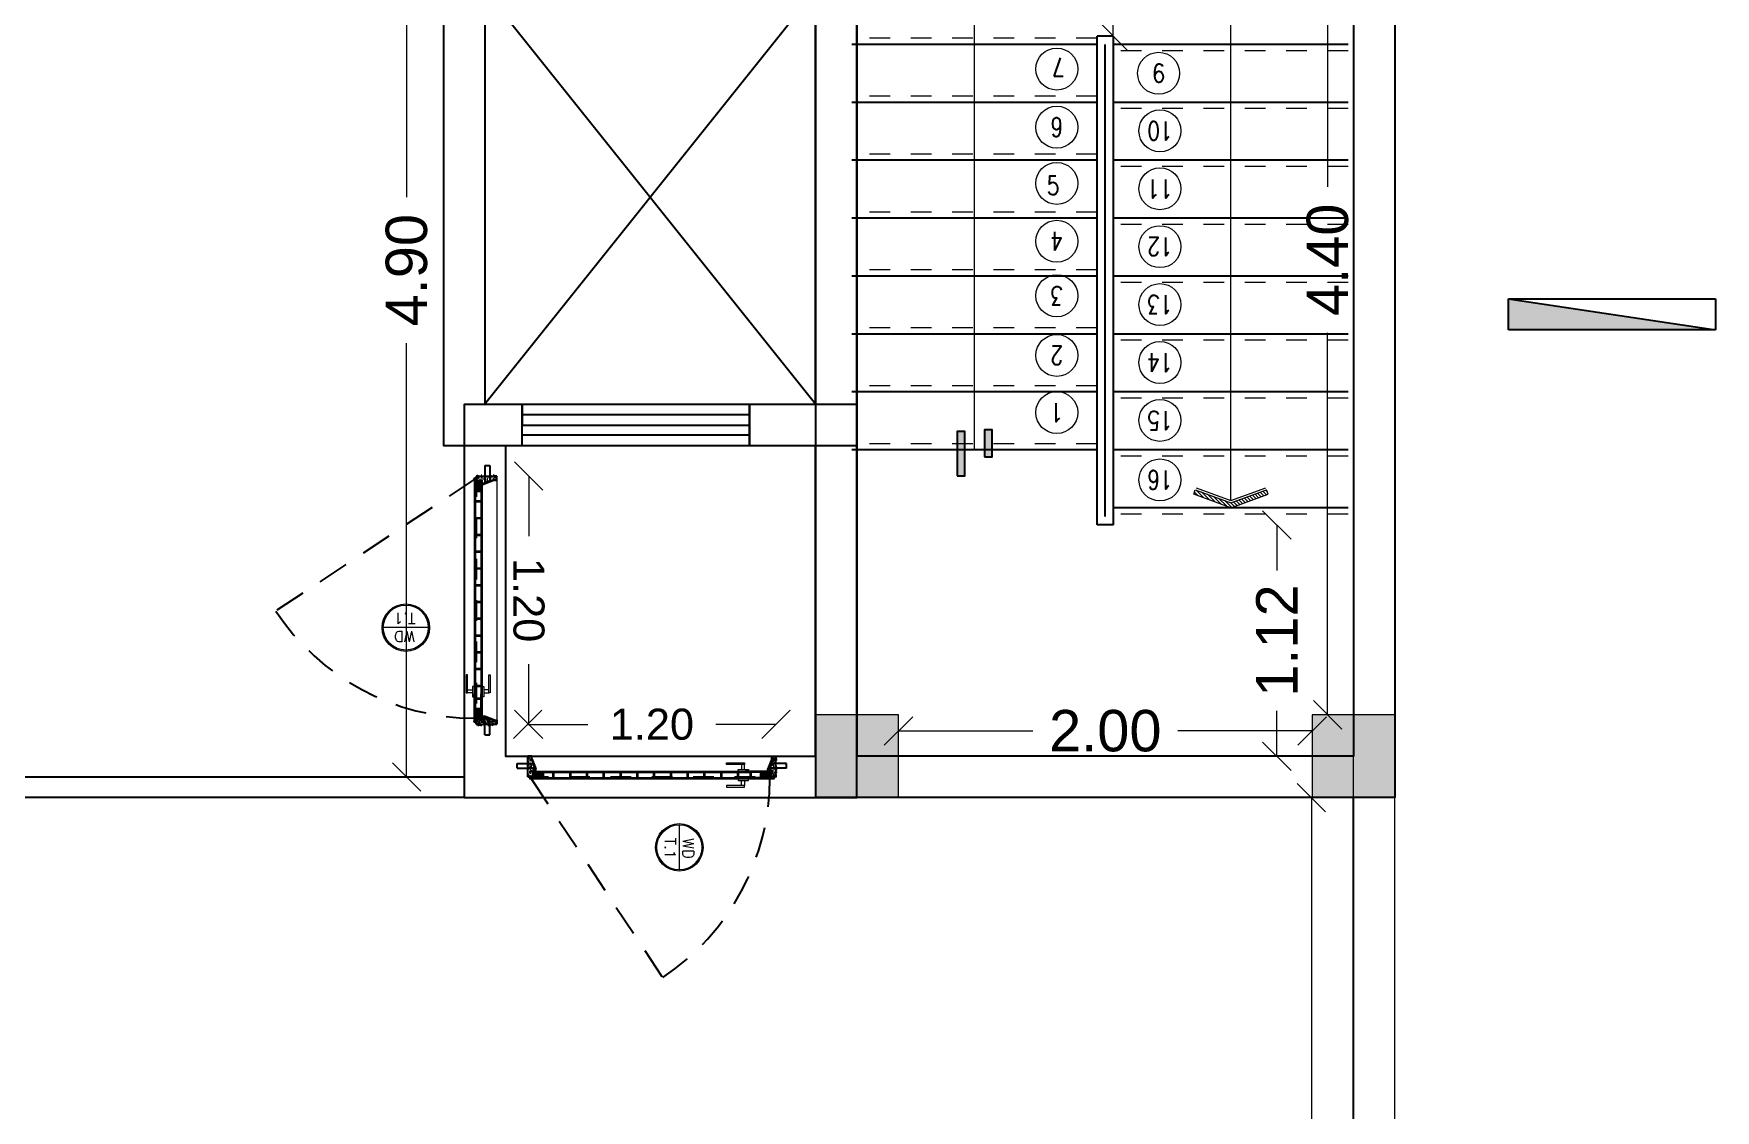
# Model space of a CAD drawing. Header units: metres. Extents: x -355 to 973, y -73 to 238.
# Drawn here: x 725.24 to 733.37, y 171.45 to 176.65 of the extents above; entities that cross this region are included whole.
import ezdxf
from ezdxf.enums import TextEntityAlignment as Align

# ---------------------------------------------------------------- set-up
doc = ezdxf.new("R2010")
doc.units = ezdxf.units.M
doc.header["$LTSCALE"] = 3
doc.header["$MEASUREMENT"] = 0
for name, pattern in [('1', [30, 6, 6, 6, 6, 6]), ('ACAD_ISO02W100', [15, 12, -3]), ('DASHED2', [0.375, 0.25, -0.125]), ('HIDDEN2', [0.1875, 0.125, -0.0625])]:
    doc.linetypes.add(name, pattern=pattern)
for name, color, linetype, lineweight in [('05', 21, 'Continuous', 5), ('09', 120, 'Continuous', 9), ('alaem', 230, 'Continuous', 5)]:
    doc.layers.add(name, color=color, linetype=linetype, lineweight=lineweight)
for name, color, linetype in [('4', 4, 'ACAD_ISO02W100'), ('A-FALSE-25-Knuf', 2, 'Continuous'), ('D-Hatch', 3, 'Continuous'), ('Ditail', 1, 'Continuous')]:
    doc.layers.add(name, color=color, linetype=linetype)
doc.styles.add('Axe', font='romans.shx', dxfattribs={"width": 0.8, "height": 0.26})
doc.styles.add('ROMANT', font='romant')
doc.styles.get("Standard").update_dxf_attribs({"font": 'arial.ttf'})
doc.dimstyles.new('ahmad', dxfattribs={"dimtxt": 0.2, "dimasz": 0.1375, "dimexe": 0, "dimexo": 0.0625, "dimgap": 0.09, "dimtad": 0, "dimzin": 0, "dimdsep": 46, "dimtxsty": 'Standard', "dimblk": 'OBLIQUE', "dimcen": 0.09, "dimclrd": 245, "dimclrt": 61, "dimadec": 0, "dimazin": 0, "dimtfac": 1, "dimtofl": 0, "dimtmove": 0, "dimatfit": 3, "dimldrblk": 'OBLIQUE', "dimfxl": 0, "dimfxlon": 1, "dimtolj": 1, "dimtzin": 0, "dimlwd": 13, "dimarcsym": 0})
pattern_1 = [(52.5, (36.3475943, -165.330167), (0.00764710387, -0.0002500056), [0, -0.0060325174, 0, -0.00674689445, 0, -0.00644923734]), (82.5, (36.347594, -165.330167), (0.0112004245, 0.0070238215), [0, -0.00325438438, 0, -0.00543720317, 0, -0.00208359976]), (122.5, (36.347594, -165.335048), (2.245608e-05, 0.0123592914), [0, -0.00198438072, 0, -0.0071437706, 0, -0.00932658938]), (132.5, (36.347594, -165.335048), (0.0034832807, 0.011930604), [0, -0.00099219036, 0, -0.0046831385, 0, -0.00535782794])]
pattern_2 = [(307.5, (36.3475943, 62.4928517), (0.00764710387, 0.0002500056), [0, -0.0060325174, 0, -0.00674689445, 0, -0.00644923734]), (277.5, (36.347594, 62.492852), (0.0112004245, -0.0070238215), [0, -0.00325438438, 0, -0.00543720317, 0, -0.00208359976]), (237.5, (36.347594, 62.497733), (2.245608e-05, -0.0123592914), [0, -0.00198438072, 0, -0.0071437706, 0, -0.00932658938]), (227.5, (36.347594, 62.497733), (0.0034832807, -0.011930604), [0, -0.00099219036, 0, -0.0046831385, 0, -0.00535782794])]

# ---------------------------------------------------------------- blocks, each defined once
blk = doc.blocks.new('tyhtfy')
at = {"layer": '4', "linetype": '1'}
for points in [[(265.7045, 186.374), (265.7045, 184.474), (263.8045, 184.474), (263.8045, 186.374)], [(265.5045, 186.174), (265.5045, 184.674), (264.0045, 184.674), (264.0045, 186.174)]]:
    blk.add_lwpolyline(points, close=True, dxfattribs=at)
blk = doc.blocks.new('tyhhy')
at = {"layer": '4', "linetype": '1'}
for p, q in [((265.8089, 183.09), (263.8089, 181.49)), ((263.8089, 181.49), (263.8089, 183.09)), ((263.8089, 183.09), (265.8089, 181.49))]:
    blk.add_line(p, q, dxfattribs=at)
for points in [[(266.0089, 183.29), (266.0089, 181.29), (263.6089, 181.29), (263.6089, 183.29)], [(265.8089, 183.09), (265.8089, 181.49), (263.8089, 181.49), (263.8089, 183.09)]]:
    blk.add_lwpolyline(points, close=True, dxfattribs=at)
blk = doc.blocks.new('fghhyh')
at = {"layer": 'alaem', "linetype": '1'}
h = blk.add_hatch(color=256, dxfattribs=at)
h.dxf.hatch_style = 1
h.paths.add_polyline_path([(280.3961, 190.2964), (280.3961, 190.6964), (279.9961, 190.6964), (279.9961, 190.2964)])
blk.add_lwpolyline([(279.9961, 190.6964), (279.9961, 190.2964), (280.3961, 190.2964), (280.3961, 190.6964)], close=True, dxfattribs=at)
blk = doc.blocks.new('_Oblique')
at = {"color": 0, "linetype": 'ByBlock', "lineweight": -2}
blk.add_line((-0.5, -0.5), (0.5, 0.5), dxfattribs=at)
blk = doc.blocks.new('*D64')
at = {"color": 245, "lineweight": 13, "transparency": 16777216}
for p, q in [((68.5961, -50.8187), (68.5961, -51.1094)), ((68.5961, -52.0187), (68.5961, -51.7279))]:
    blk.add_line(p, q, dxfattribs=at)
at = {"layer": 'Defpoints', "color": 0, "transparency": 16777216}
for p in [(68.5961, -50.8187), (68.75, -50.8187), (68.75, -52.0187)]:
    blk.add_point(p, dxfattribs=at)
at = {"color": 245, "lineweight": 13, "transparency": 16777216, "xscale": 0.1375, "yscale": 0.1375, "zscale": 0.1375}
for p, rotation in [((68.5961, -50.8187), 90), ((68.5961, -52.0187), 270)]:
    blk.add_blockref('_Oblique', p, dxfattribs=dict(at, rotation=rotation))
at = {"color": 61, "transparency": 16777216, "insert": (68.5961, -51.4187), "char_height": 0.15, "attachment_point": 5, "rotation": 90}
blk.add_mtext('\\A1;1.20', dxfattribs=at)
blk = doc.blocks.new('dfdfd')
at = {"layer": '05'}
h = blk.add_hatch(color=217, dxfattribs=at)
h.paths.add_polyline_path([(118.6063, 35.5104, 1), (118.8358, 35.5104, 1)])
h.paths.add_polyline_path([(118.8298, 35.5104, 1), (118.6123, 35.5104, 1)], flags=16)
at = {"layer": '05', "color": 217}
blk.add_line((118.6123, 35.5104), (118.8298, 35.5104), dxfattribs=at)
for radius in [0.1148, 0.1088]:
    blk.add_circle((118.7211, 35.5104), radius, dxfattribs=at)
blk = doc.blocks.new('*D307')
at = {"color": 245, "lineweight": 13, "transparency": 16777216}
for p, q in [((731.4148, 172.9603), (731.4148, 167.678)), ((731.4148, 161.5603), (731.4148, 166.8426))]:
    blk.add_line(p, q, dxfattribs=at)
at = {"layer": 'Defpoints', "color": 0, "transparency": 16777216}
for p in [(731.6178, 172.9603), (731.4148, 161.5603), (731.6148, 161.5603)]:
    blk.add_point(p, dxfattribs=at)
at = {"color": 245, "lineweight": 13, "transparency": 16777216, "xscale": 0.1375, "yscale": 0.1375, "zscale": 0.1375}
for p, rotation in [((731.4148, 172.9603), 90), ((731.4148, 161.5603), 270)]:
    blk.add_blockref('_Oblique', p, dxfattribs=dict(at, rotation=rotation))
at = {"color": 61, "transparency": 16777216, "insert": (731.4148, 167.2603), "char_height": 0.2, "attachment_point": 5, "rotation": 90}
blk.add_mtext('\\A1;11.40', dxfattribs=at)
blk = doc.blocks.new('*D318')
at = {"color": 245, "lineweight": 13, "transparency": 16777216}
for p, q in [((727.0397, 177.9603), (727.0397, 175.8638)), ((727.0397, 173.0603), (727.0397, 175.1569))]:
    blk.add_line(p, q, dxfattribs=at)
at = {"layer": 'Defpoints', "color": 0, "transparency": 16777216}
for p in [(727.2173, 177.9603), (727.0397, 173.0603), (727.2173, 173.0603)]:
    blk.add_point(p, dxfattribs=at)
at = {"color": 245, "lineweight": 13, "transparency": 16777216, "xscale": 0.1375, "yscale": 0.1375, "zscale": 0.1375}
for p, rotation in [((727.0397, 177.9603), 90), ((727.0397, 173.0603), 270)]:
    blk.add_blockref('_Oblique', p, dxfattribs=dict(at, rotation=rotation))
at = {"color": 61, "transparency": 16777216, "insert": (727.0397, 175.5103), "char_height": 0.2, "attachment_point": 5, "rotation": 90}
blk.add_mtext('\\A1;4.90', dxfattribs=at)
blk = doc.blocks.new('*D319')
at = {"color": 245, "lineweight": 13, "transparency": 16777216}
for p, q in [((729.4179, 173.2827), (730.0669, 173.2827)), ((731.4181, 173.2827), (730.7691, 173.2827))]:
    blk.add_line(p, q, dxfattribs=at)
at = {"layer": 'Defpoints', "color": 0, "transparency": 16777216}
for p in [(729.4179, 173.3603), (731.4181, 173.3603), (729.4179, 173.2827)]:
    blk.add_point(p, dxfattribs=at)
at = {"color": 245, "lineweight": 13, "transparency": 16777216, "xscale": 0.1375, "yscale": 0.1375, "zscale": 0.1375, "rotation": 180}
blk.add_blockref('_Oblique', (729.4179, 173.2827), dxfattribs=at)
at = {"color": 245, "lineweight": 13, "transparency": 16777216, "xscale": 0.1375, "yscale": 0.1375, "zscale": 0.1375}
blk.add_blockref('_Oblique', (731.4181, 173.2827), dxfattribs=at)
at = {"color": 61, "transparency": 16777216, "insert": (730.418, 173.2827), "char_height": 0.2, "attachment_point": 5}
blk.add_mtext('\\A1;2.00', dxfattribs=at)
blk = doc.blocks.new('*D320')
at = {"color": 245, "lineweight": 13, "transparency": 16777216}
for p, q in [((731.4931, 177.7603), (731.4931, 175.9138)), ((731.4931, 173.3603), (731.4931, 175.2069))]:
    blk.add_line(p, q, dxfattribs=at)
at = {"layer": 'Defpoints', "color": 0, "transparency": 16777216}
for p in [(731.4179, 177.7603), (731.4181, 173.3603), (731.4931, 173.3603)]:
    blk.add_point(p, dxfattribs=at)
at = {"color": 245, "lineweight": 13, "transparency": 16777216, "xscale": 0.1375, "yscale": 0.1375, "zscale": 0.1375}
for p, rotation in [((731.4931, 177.7603), 90), ((731.4931, 173.3603), 270)]:
    blk.add_blockref('_Oblique', p, dxfattribs=dict(at, rotation=rotation))
at = {"color": 61, "transparency": 16777216, "insert": (731.4931, 175.5603), "char_height": 0.2, "attachment_point": 5, "rotation": 90}
blk.add_mtext('\\A1;4.40', dxfattribs=at)
blk = doc.blocks.new('*D325')
at = {"layer": '4', "color": 245, "lineweight": 13, "transparency": 16777216}
for p, q in [((730.4564, 177.9603), (730.4564, 177.6402)), ((730.4564, 176.6415), (730.4564, 176.9616))]:
    blk.add_line(p, q, dxfattribs=at)
at = {"layer": 'Defpoints', "color": 0, "transparency": 16777216}
for p in [(730.4179, 177.9603), (730.4564, 177.9603), (730.4179, 176.6415)]:
    blk.add_point(p, dxfattribs=at)
at = {"layer": '4', "color": 245, "lineweight": 13, "transparency": 16777216, "xscale": 0.1375, "yscale": 0.1375, "zscale": 0.1375}
for p, rotation in [((730.4564, 177.9603), 90), ((730.4564, 176.6415), 270)]:
    blk.add_blockref('_Oblique', p, dxfattribs=dict(at, rotation=rotation))
at = {"layer": '4', "color": 61, "transparency": 16777216, "insert": (730.4564, 177.3009), "char_height": 0.2, "attachment_point": 5, "rotation": 90}
blk.add_mtext('\\A1;1.32', dxfattribs=at)
blk = doc.blocks.new('*D326')
at = {"layer": '4', "color": 245, "lineweight": 13, "transparency": 16777216}
for p, q in [((731.2474, 174.2788), (731.2474, 174.0589)), ((731.2474, 173.1603), (731.2474, 173.3802))]:
    blk.add_line(p, q, dxfattribs=at)
at = {"layer": 'Defpoints', "color": 0, "transparency": 16777216}
for p in [(730.4179, 174.2788), (730.4179, 173.1603), (731.2474, 173.1603)]:
    blk.add_point(p, dxfattribs=at)
at = {"layer": '4', "color": 245, "lineweight": 13, "transparency": 16777216, "xscale": 0.1375, "yscale": 0.1375, "zscale": 0.1375}
for p, rotation in [((731.2474, 174.2788), 90), ((731.2474, 173.1603), 270)]:
    blk.add_blockref('_Oblique', p, dxfattribs=dict(at, rotation=rotation))
at = {"layer": '4', "color": 61, "transparency": 16777216, "insert": (731.2474, 173.7196), "char_height": 0.2, "attachment_point": 5, "rotation": 90}
blk.add_mtext('\\A1;1.12', dxfattribs=at)
blk = doc.blocks.new('ioio')
h = blk.add_hatch(color=256)
h.dxf.hatch_style = 1
h.paths.add_polyline_path([(129.3521, 157.1021), (129.3521, 156.9521), (130.3521, 156.9521)])
for p, q in [((129.3521, 157.1021), (130.3521, 157.1021)), ((129.3521, 156.9521), (129.3521, 157.1021)), ((129.3521, 157.1021), (130.3521, 156.9521)), ((130.3521, 157.1021), (130.3521, 156.9521)), ((130.3521, 156.9521), (129.3521, 156.9521))]:
    blk.add_line(p, q)
blk = doc.blocks.new('SSDSSS')
at = {"layer": 'D-Hatch', "linetype": 'Continuous', "ltscale": 0.1}
h = blk.add_hatch(dxfattribs=at)
h.set_pattern_fill('AR-SAND', color=2, scale=0.0003125, style=0)
h.set_pattern_definition([(307.5, (36.347594, 62.492852), (0.0152942077, 0.0005000112), [0, -0.0120650348, 0, -0.0134937889, 0, -0.0128984747]), (277.5, (36.347594, 62.492852), (0.022400849, -0.014047643), [0, -0.0065087688, 0, -0.0108744063, 0, -0.0041671995]), (237.5, (36.347594, 62.502615), (4.49122e-05, -0.0247185828), [0, -0.0039687614, 0, -0.0142875412, 0, -0.0186531788]), (227.5, (36.347594, 62.502615), (0.0069665614, -0.023861208), [0, -0.0019843807, 0, -0.009366277, 0, -0.0107156559])])
h.paths.add_polyline_path([(68.8211, -50.8562), (68.8211, -50.8421), (68.8485, -50.8421), (68.8485, -50.8202), (68.8383, -50.8202), (68.8383, -50.8187), (68.85, -50.8187), (68.85, -50.8141), (68.7563, -50.8141), (68.7563, -50.8187), (68.768, -50.8187), (68.768, -50.8202), (68.7578, -50.8202), (68.7578, -50.8366), (68.7683, -50.8366), (68.811, -50.8562)])
at = {"layer": 'D-Hatch'}
h = blk.add_hatch(dxfattribs=at)
h.set_pattern_fill('AR-SAND', color=1, scale=0.00015625, style=0)
h.set_pattern_definition(pattern_2)
edge = h.paths.add_edge_path()
edge.add_spline(control_points=[(68.8307, -50.8737), (68.8307, -50.8749), (68.8305, -50.8769), (68.831, -50.881), (68.8313, -50.883), (68.8338, -50.8871), (68.8355, -50.8885), (68.8383, -50.8903), (68.8396, -50.8909), (68.8422, -50.892), (68.8434, -50.8925), (68.8443, -50.893), (68.8445, -50.8931), (68.8449, -50.8936)], knot_values=[0.207475, 0.207475, 0.207475, 0.207475, 0.265787, 0.265787, 0.301433, 0.301433, 0.33708, 0.33708, 0.372726, 0.372726, 0.426688, 0.426688, 0.476539, 0.476539, 0.476539, 0.476539], degree=3, periodic=0)
edge.add_line((68.8449, -50.8936), (68.8542, -50.8936))
edge.add_line((68.8542, -50.8936), (68.8542, -50.8935))
edge.add_spline(control_points=[(68.8542, -50.8935), (68.8525, -50.8907), (68.8492, -50.8849), (68.836, -50.883), (68.8411, -50.8672), (68.8317, -50.8657), (68.8269, -50.865)], knot_values=[0.000761, 0.000761, 0.000761, 0.000761, 0.123708, 0.252477, 0.399323, 0.554146, 0.554146, 0.554146, 0.554146], degree=3, periodic=0)
edge.add_line((68.8269, -50.865), (68.8269, -50.8729))
edge.add_spline(control_points=[(68.8269, -50.8729), (68.8285, -50.8732), (68.8298, -50.8734), (68.8307, -50.8737)], knot_values=[0.013549, 0.013549, 0.013549, 0.013549, 0.067873, 0.067873, 0.067873, 0.067873], degree=3, periodic=0)
edge = h.paths.add_edge_path(flags=16)
edge.add_spline(control_points=[(68.8449, -50.8936), (68.8445, -50.8931), (68.8443, -50.893), (68.8434, -50.8925), (68.8422, -50.892), (68.8396, -50.8909), (68.8383, -50.8903), (68.8355, -50.8885), (68.8338, -50.8871), (68.8313, -50.883), (68.831, -50.881), (68.8305, -50.8769), (68.8307, -50.8749), (68.8307, -50.8737)], knot_values=[0.207475, 0.207475, 0.207475, 0.207475, 0.257327, 0.257327, 0.311288, 0.311288, 0.346935, 0.346935, 0.382581, 0.382581, 0.418228, 0.418228, 0.476539, 0.476539, 0.476539, 0.476539], degree=3, periodic=0)
edge.add_spline(control_points=[(68.8307, -50.8737), (68.8298, -50.8734), (68.8285, -50.8732), (68.8269, -50.8729)], knot_values=[0.013549, 0.013549, 0.013549, 0.013549, 0.067873, 0.067873, 0.067873, 0.067873], degree=3, periodic=0)
edge.add_line((68.8269, -50.8729), (68.8269, -50.8905))
edge.add_spline(control_points=[(68.8269, -50.8905), (68.8275, -50.8915), (68.8282, -50.8923), (68.8291, -50.8932), (68.8293, -50.8934), (68.8295, -50.8936)], knot_values=[0.30723, 0.30723, 0.30723, 0.30723, 0.317654, 0.317654, 0.320823, 0.320823, 0.320823, 0.320823], degree=3, periodic=0)
edge.add_line((68.8295, -50.8936), (68.8449, -50.8936))
edge = h.paths.add_edge_path()
edge.add_spline(control_points=[(68.8295, -50.8936), (68.8293, -50.8934), (68.8291, -50.8932), (68.8282, -50.8923), (68.8275, -50.8915), (68.8269, -50.8905)], knot_values=[0.30723, 0.30723, 0.30723, 0.30723, 0.310399, 0.310399, 0.320823, 0.320823, 0.320823, 0.320823], degree=3, periodic=0)
edge.add_line((68.8269, -50.8905), (68.8269, -50.8936))
edge.add_line((68.8269, -50.8936), (68.8295, -50.8936))
edge = h.paths.add_edge_path()
edge.add_spline(control_points=[(68.8542, -50.8482), (68.8536, -50.8479), (68.853, -50.8477), (68.8498, -50.8466), (68.8479, -50.8465), (68.8441, -50.8463), (68.843, -50.8464), (68.8419, -50.8465)], knot_values=[0.248364, 0.248364, 0.248364, 0.248364, 0.25388, 0.25388, 0.279204, 0.279204, 0.314112, 0.314112, 0.314112, 0.314112], degree=3, periodic=0)
edge.add_spline(control_points=[(68.8419, -50.8465), (68.8416, -50.8461), (68.8413, -50.8456), (68.841, -50.8451)], knot_values=[0.024585, 0.024585, 0.024585, 0.024585, 0.051488, 0.051488, 0.051488, 0.051488], degree=3, periodic=0)
edge.add_line((68.841, -50.8451), (68.8294, -50.8451))
edge.add_spline(control_points=[(68.8294, -50.8451), (68.8313, -50.8479), (68.8328, -50.8501), (68.8346, -50.8516), (68.8348, -50.8517), (68.8357, -50.8518), (68.8377, -50.8516), (68.8417, -50.8515), (68.8432, -50.8515), (68.8467, -50.8524), (68.8487, -50.8533), (68.8516, -50.8562), (68.8524, -50.8578), (68.8533, -50.8605), (68.8535, -50.8616), (68.854, -50.8653), (68.8539, -50.8673), (68.8541, -50.8693), (68.8541, -50.8697), (68.8542, -50.8699)], knot_values=[0, 0, 0, 0, 0.11577, 0.11577, 0.192459, 0.192459, 0.269149, 0.269149, 0.304241, 0.304241, 0.331039, 0.331039, 0.357837, 0.357837, 0.384634, 0.384634, 0.451421, 0.451421, 0.47355, 0.47355, 0.47355, 0.47355], degree=3, periodic=0)
edge.add_line((68.8542, -50.8699), (68.8542, -50.8482))
edge = h.paths.add_edge_path()
edge.add_line((68.8508, -50.8451), (68.841, -50.8451))
edge.add_spline(control_points=[(68.841, -50.8451), (68.8413, -50.8456), (68.8416, -50.8461), (68.8419, -50.8465)], knot_values=[0.024585, 0.024585, 0.024585, 0.024585, 0.051488, 0.051488, 0.051488, 0.051488], degree=3, periodic=0)
edge.add_spline(control_points=[(68.8419, -50.8465), (68.843, -50.8464), (68.8441, -50.8463), (68.8479, -50.8465), (68.8498, -50.8466), (68.853, -50.8477), (68.8536, -50.8479), (68.8542, -50.8482)], knot_values=[0.248364, 0.248364, 0.248364, 0.248364, 0.283272, 0.283272, 0.308596, 0.308596, 0.314112, 0.314112, 0.314112, 0.314112], degree=3, periodic=0)
edge.add_line((68.8542, -50.8482), (68.8542, -50.8389))
edge.add_line((68.8542, -50.8389), (68.8508, -50.8389))
edge.add_line((68.8508, -50.8389), (68.8508, -50.8451))
h = blk.add_hatch(dxfattribs=at)
h.set_pattern_fill('AR-SAND', color=1, scale=0.00015625, style=0)
h.set_pattern_definition(pattern_2)
edge = h.paths.add_edge_path()
edge.add_spline(control_points=[(68.8542, -50.8935), (68.8525, -50.8907), (68.8492, -50.8849), (68.836, -50.883), (68.8411, -50.8672), (68.8317, -50.8657), (68.8269, -50.865)], knot_values=[0.000761, 0.000761, 0.000761, 0.000761, 0.123708, 0.252477, 0.399323, 0.554146, 0.554146, 0.554146, 0.554146], degree=3, periodic=0)
edge.add_line((68.8542, -50.8935), (68.8542, -50.8699))
edge.add_spline(control_points=[(68.8542, -50.8699), (68.8541, -50.8697), (68.8541, -50.8693), (68.8539, -50.8673), (68.854, -50.8653), (68.8535, -50.8616), (68.8533, -50.8605), (68.8524, -50.8578), (68.8516, -50.8562), (68.8487, -50.8533), (68.8467, -50.8524), (68.8432, -50.8515), (68.8417, -50.8515), (68.8377, -50.8516), (68.8357, -50.8518), (68.8348, -50.8517), (68.8346, -50.8516), (68.8328, -50.8501), (68.8313, -50.8479), (68.8294, -50.8451)], knot_values=[0, 0, 0, 0, 0.022129, 0.022129, 0.088916, 0.088916, 0.115714, 0.115714, 0.142512, 0.142512, 0.169309, 0.169309, 0.204402, 0.204402, 0.281091, 0.281091, 0.35778, 0.35778, 0.47355, 0.47355, 0.47355, 0.47355], degree=3, periodic=0)
edge.add_line((68.8294, -50.8451), (68.8269, -50.8451))
edge.add_line((68.8269, -50.8451), (68.8269, -50.865))
h = blk.add_hatch(dxfattribs=at)
h.set_pattern_fill('AR-SAND', color=1, scale=0.00015625, style=0)
h.set_pattern_definition(pattern_1)
edge = h.paths.add_edge_path()
edge.add_spline(control_points=[(68.8307, -51.9636), (68.8307, -51.9624), (68.8305, -51.9605), (68.831, -51.9563), (68.8313, -51.9543), (68.8338, -51.9502), (68.8355, -51.9488), (68.8383, -51.947), (68.8396, -51.9464), (68.8422, -51.9453), (68.8434, -51.9449), (68.8443, -51.9444), (68.8445, -51.9442), (68.8449, -51.9437)], knot_values=[0.207475, 0.207475, 0.207475, 0.207475, 0.265787, 0.265787, 0.301433, 0.301433, 0.33708, 0.33708, 0.372726, 0.372726, 0.426688, 0.426688, 0.476539, 0.476539, 0.476539, 0.476539], degree=3, periodic=0)
edge.add_line((68.8449, -51.9437), (68.8542, -51.9437))
edge.add_line((68.8542, -51.9437), (68.8542, -51.9438))
edge.add_spline(control_points=[(68.8542, -51.9438), (68.8525, -51.9466), (68.8492, -51.9524), (68.836, -51.9543), (68.8411, -51.9701), (68.8317, -51.9716), (68.8269, -51.9723)], knot_values=[0.000761, 0.000761, 0.000761, 0.000761, 0.123708, 0.252477, 0.399323, 0.554146, 0.554146, 0.554146, 0.554146], degree=3, periodic=0)
edge.add_line((68.8269, -51.9723), (68.8269, -51.9644))
edge.add_spline(control_points=[(68.8269, -51.9644), (68.8285, -51.9642), (68.8298, -51.9639), (68.8307, -51.9636)], knot_values=[0.013549, 0.013549, 0.013549, 0.013549, 0.067873, 0.067873, 0.067873, 0.067873], degree=3, periodic=0)
edge = h.paths.add_edge_path(flags=16)
edge.add_spline(control_points=[(68.8449, -51.9437), (68.8445, -51.9442), (68.8443, -51.9444), (68.8434, -51.9449), (68.8422, -51.9453), (68.8396, -51.9464), (68.8383, -51.947), (68.8355, -51.9488), (68.8338, -51.9502), (68.8313, -51.9543), (68.831, -51.9563), (68.8305, -51.9605), (68.8307, -51.9624), (68.8307, -51.9636)], knot_values=[0.207475, 0.207475, 0.207475, 0.207475, 0.257327, 0.257327, 0.311288, 0.311288, 0.346935, 0.346935, 0.382581, 0.382581, 0.418228, 0.418228, 0.476539, 0.476539, 0.476539, 0.476539], degree=3, periodic=0)
edge.add_spline(control_points=[(68.8307, -51.9636), (68.8298, -51.9639), (68.8285, -51.9642), (68.8269, -51.9644)], knot_values=[0.013549, 0.013549, 0.013549, 0.013549, 0.067873, 0.067873, 0.067873, 0.067873], degree=3, periodic=0)
edge.add_line((68.8269, -51.9644), (68.8269, -51.9468))
edge.add_spline(control_points=[(68.8269, -51.9468), (68.8275, -51.9459), (68.8282, -51.945), (68.8291, -51.9441), (68.8293, -51.9439), (68.8295, -51.9437)], knot_values=[0.30723, 0.30723, 0.30723, 0.30723, 0.317654, 0.317654, 0.320823, 0.320823, 0.320823, 0.320823], degree=3, periodic=0)
edge.add_line((68.8295, -51.9437), (68.8449, -51.9437))
edge = h.paths.add_edge_path()
edge.add_spline(control_points=[(68.8295, -51.9437), (68.8293, -51.9439), (68.8291, -51.9441), (68.8282, -51.945), (68.8275, -51.9459), (68.8269, -51.9468)], knot_values=[0.30723, 0.30723, 0.30723, 0.30723, 0.310399, 0.310399, 0.320823, 0.320823, 0.320823, 0.320823], degree=3, periodic=0)
edge.add_line((68.8269, -51.9468), (68.8269, -51.9437))
edge.add_line((68.8269, -51.9437), (68.8295, -51.9437))
edge = h.paths.add_edge_path()
edge.add_spline(control_points=[(68.8542, -51.9891), (68.8536, -51.9894), (68.853, -51.9896), (68.8498, -51.9907), (68.8479, -51.9909), (68.8441, -51.991), (68.843, -51.9909), (68.8419, -51.9908)], knot_values=[0.248364, 0.248364, 0.248364, 0.248364, 0.25388, 0.25388, 0.279204, 0.279204, 0.314112, 0.314112, 0.314112, 0.314112], degree=3, periodic=0)
edge.add_spline(control_points=[(68.8419, -51.9908), (68.8416, -51.9912), (68.8413, -51.9917), (68.841, -51.9922)], knot_values=[0.024585, 0.024585, 0.024585, 0.024585, 0.051488, 0.051488, 0.051488, 0.051488], degree=3, periodic=0)
edge.add_line((68.841, -51.9922), (68.8294, -51.9922))
edge.add_spline(control_points=[(68.8294, -51.9922), (68.8313, -51.9894), (68.8328, -51.9872), (68.8346, -51.9857), (68.8348, -51.9856), (68.8357, -51.9855), (68.8377, -51.9857), (68.8417, -51.9858), (68.8432, -51.9858), (68.8467, -51.9849), (68.8487, -51.984), (68.8516, -51.9811), (68.8524, -51.9795), (68.8533, -51.9769), (68.8535, -51.9757), (68.854, -51.9721), (68.8539, -51.97), (68.8541, -51.9681), (68.8541, -51.9677), (68.8542, -51.9674)], knot_values=[0, 0, 0, 0, 0.11577, 0.11577, 0.192459, 0.192459, 0.269149, 0.269149, 0.304241, 0.304241, 0.331039, 0.331039, 0.357837, 0.357837, 0.384634, 0.384634, 0.451421, 0.451421, 0.47355, 0.47355, 0.47355, 0.47355], degree=3, periodic=0)
edge.add_line((68.8542, -51.9674), (68.8542, -51.9891))
edge = h.paths.add_edge_path()
edge.add_line((68.8508, -51.9922), (68.841, -51.9922))
edge.add_spline(control_points=[(68.841, -51.9922), (68.8413, -51.9917), (68.8416, -51.9912), (68.8419, -51.9908)], knot_values=[0.024585, 0.024585, 0.024585, 0.024585, 0.051488, 0.051488, 0.051488, 0.051488], degree=3, periodic=0)
edge.add_spline(control_points=[(68.8419, -51.9908), (68.843, -51.9909), (68.8441, -51.991), (68.8479, -51.9909), (68.8498, -51.9907), (68.853, -51.9896), (68.8536, -51.9894), (68.8542, -51.9891)], knot_values=[0.248364, 0.248364, 0.248364, 0.248364, 0.283272, 0.283272, 0.308596, 0.308596, 0.314112, 0.314112, 0.314112, 0.314112], degree=3, periodic=0)
edge.add_line((68.8542, -51.9891), (68.8542, -51.9984))
edge.add_line((68.8542, -51.9984), (68.8508, -51.9984))
edge.add_line((68.8508, -51.9984), (68.8508, -51.9922))
h = blk.add_hatch(dxfattribs=at)
h.set_pattern_fill('AR-SAND', color=1, scale=0.00015625, style=0)
h.set_pattern_definition(pattern_1)
edge = h.paths.add_edge_path()
edge.add_spline(control_points=[(68.8542, -51.9438), (68.8525, -51.9466), (68.8492, -51.9524), (68.836, -51.9543), (68.8411, -51.9701), (68.8317, -51.9716), (68.8269, -51.9723)], knot_values=[0.000761, 0.000761, 0.000761, 0.000761, 0.123708, 0.252477, 0.399323, 0.554146, 0.554146, 0.554146, 0.554146], degree=3, periodic=0)
edge.add_line((68.8542, -51.9438), (68.8542, -51.9674))
edge.add_spline(control_points=[(68.8542, -51.9674), (68.8541, -51.9677), (68.8541, -51.9681), (68.8539, -51.97), (68.854, -51.9721), (68.8535, -51.9757), (68.8533, -51.9769), (68.8524, -51.9795), (68.8516, -51.9811), (68.8487, -51.984), (68.8467, -51.9849), (68.8432, -51.9858), (68.8417, -51.9858), (68.8377, -51.9857), (68.8357, -51.9855), (68.8348, -51.9856), (68.8346, -51.9857), (68.8328, -51.9872), (68.8313, -51.9894), (68.8294, -51.9922)], knot_values=[0, 0, 0, 0, 0.022129, 0.022129, 0.088916, 0.088916, 0.115714, 0.115714, 0.142512, 0.142512, 0.169309, 0.169309, 0.204402, 0.204402, 0.281091, 0.281091, 0.35778, 0.35778, 0.47355, 0.47355, 0.47355, 0.47355], degree=3, periodic=0)
edge.add_line((68.8294, -51.9922), (68.8269, -51.9922))
edge.add_line((68.8269, -51.9922), (68.8269, -51.9723))
at = {"layer": 'D-Hatch', "linetype": 'Continuous', "ltscale": 0.1}
h = blk.add_hatch(dxfattribs=at)
h.set_pattern_fill('AR-SAND', color=2, scale=0.0003125, style=0)
h.set_pattern_definition([(52.5, (36.347594, -165.330167), (0.0152942077, -0.0005000112), [0, -0.0120650348, 0, -0.0134937889, 0, -0.0128984747]), (82.5, (36.347594, -165.330167), (0.022400849, 0.014047643), [0, -0.0065087688, 0, -0.0108744063, 0, -0.0041671995]), (122.5, (36.347594, -165.33993), (4.49122e-05, 0.0247185828), [0, -0.0039687614, 0, -0.0142875412, 0, -0.0186531788]), (132.5, (36.347594, -165.33993), (0.0069665614, 0.023861208), [0, -0.0019843807, 0, -0.009366277, 0, -0.0107156559])])
h.paths.add_polyline_path([(68.8211, -51.9812), (68.8211, -51.9952), (68.8485, -51.9952), (68.8485, -52.0171), (68.8383, -52.0171), (68.8383, -52.0187), (68.85, -52.0187), (68.85, -52.0232), (68.7563, -52.0232), (68.7563, -52.0187), (68.768, -52.0187), (68.768, -52.0171), (68.7578, -52.0171), (68.7578, -52.0007), (68.7683, -52.0007), (68.811, -51.9812)])
blk.add_line((68.75, -52.0187), (68.75, -50.8187))
at = {"layer": '05', "lineweight": 5}
for points in [[(68.7893, -50.9713), (68.7893, -51.0573), (68.7819, -51.0573), (68.7819, -50.9713)], [(68.8134, -50.9845), (68.8134, -50.9713), (68.7893, -50.9713), (68.7893, -50.9845)], [(68.8232, -50.9509), (68.8232, -51.0014), (68.8134, -51.0014), (68.8134, -50.9509)], [(68.8581, -50.9509), (68.8581, -51.0014), (68.8678, -51.0014), (68.8678, -50.9509)], [(68.8678, -50.9845), (68.8678, -50.9713), (68.892, -50.9713), (68.892, -50.9845)], [(68.892, -50.9713), (68.892, -51.0573), (68.8993, -51.0573), (68.8993, -50.9713)]]:
    blk.add_lwpolyline(points, close=True, dxfattribs=at)
at = {"layer": 'D-Hatch', "color": 1}
for points, knots in [([(68.8268, -50.852), (68.8299, -50.8568), (68.835, -50.8646), (68.8525, -50.8594), (68.8485, -50.8745), (68.853, -50.8789), (68.8541, -50.88)], [0, 0, 0, 0, 0.01533432, 0.02528954, 0.03921471, 0.04393143, 0.04393143, 0.04393143, 0.04393143]), ([(68.8269, -50.865), (68.8317, -50.8657), (68.8411, -50.8672), (68.836, -50.883), (68.8492, -50.8849), (68.8525, -50.8907), (68.8542, -50.8935)], [0.0007611, 0.0007611, 0.0007611, 0.0007611, 0.1555834, 0.3024294, 0.4311984, 0.5541457, 0.5541457, 0.5541457, 0.5541457]), ([(68.8269, -50.8905), (68.8275, -50.8915), (68.8282, -50.8923), (68.8291, -50.8932), (68.8293, -50.8934), (68.8295, -50.8936)], [0.30722961, 0.30722961, 0.30722961, 0.30722961, 0.31765441, 0.31765441, 0.32082332, 0.32082332, 0.32082332, 0.32082332]), ([(68.8294, -50.8451), (68.8313, -50.8479), (68.8328, -50.8501), (68.8346, -50.8516), (68.8348, -50.8517), (68.8357, -50.8518), (68.8377, -50.8516), (68.8417, -50.8515), (68.8432, -50.8515), (68.8467, -50.8524), (68.8487, -50.8533), (68.8516, -50.8562), (68.8524, -50.8578), (68.8533, -50.8605), (68.8535, -50.8616), (68.854, -50.8653), (68.8539, -50.8673), (68.8541, -50.8693), (68.8541, -50.8697), (68.8542, -50.8699)], [0, 0, 0, 0, 0.1157703, 0.1157703, 0.1924595, 0.1924595, 0.2691487, 0.2691487, 0.3042411, 0.3042411, 0.3310389, 0.3310389, 0.3578367, 0.3578367, 0.3846345, 0.3846345, 0.4514214, 0.4514214, 0.4735504, 0.4735504, 0.4735504, 0.4735504]), ([(68.8307, -50.8737), (68.8307, -50.8749), (68.8305, -50.8769), (68.831, -50.881), (68.8313, -50.883), (68.8338, -50.8871), (68.8355, -50.8885), (68.8383, -50.8903), (68.8396, -50.8909), (68.8422, -50.892), (68.8434, -50.8925), (68.8443, -50.893), (68.8445, -50.8931), (68.8449, -50.8936)], [0.2074754, 0.2074754, 0.2074754, 0.2074754, 0.2657866, 0.2657866, 0.3014331, 0.3014331, 0.3370797, 0.3370797, 0.3727263, 0.3727263, 0.4266877, 0.4266877, 0.4765392, 0.4765392, 0.4765392, 0.4765392]), ([(68.8419, -50.8465), (68.843, -50.8464), (68.8441, -50.8463), (68.8479, -50.8465), (68.8498, -50.8466), (68.853, -50.8477), (68.8536, -50.8479), (68.8542, -50.8482)], [0.24836379, 0.24836379, 0.24836379, 0.24836379, 0.28327178, 0.28327178, 0.30859615, 0.30859615, 0.31411226, 0.31411226, 0.31411226, 0.31411226]), ([(68.8268, -51.9853), (68.8299, -51.9805), (68.835, -51.9727), (68.8525, -51.9779), (68.8485, -51.9628), (68.853, -51.9584), (68.8541, -51.9573)], [0, 0, 0, 0, 0.01533432, 0.02528954, 0.03921471, 0.04393143, 0.04393143, 0.04393143, 0.04393143]), ([(68.8269, -51.9468), (68.8275, -51.9459), (68.8282, -51.945), (68.8291, -51.9441), (68.8293, -51.9439), (68.8295, -51.9437)], [0.30722961, 0.30722961, 0.30722961, 0.30722961, 0.31765441, 0.31765441, 0.32082332, 0.32082332, 0.32082332, 0.32082332]), ([(68.8269, -51.9723), (68.8317, -51.9716), (68.8411, -51.9701), (68.836, -51.9543), (68.8492, -51.9524), (68.8525, -51.9466), (68.8542, -51.9438)], [0.0007611, 0.0007611, 0.0007611, 0.0007611, 0.1555834, 0.3024294, 0.4311984, 0.5541457, 0.5541457, 0.5541457, 0.5541457]), ([(68.8307, -51.9636), (68.8307, -51.9624), (68.8305, -51.9605), (68.831, -51.9563), (68.8313, -51.9543), (68.8338, -51.9502), (68.8355, -51.9488), (68.8383, -51.947), (68.8396, -51.9464), (68.8422, -51.9453), (68.8434, -51.9449), (68.8443, -51.9444), (68.8445, -51.9442), (68.8449, -51.9437)], [0.2074754, 0.2074754, 0.2074754, 0.2074754, 0.2657866, 0.2657866, 0.3014331, 0.3014331, 0.3370797, 0.3370797, 0.3727263, 0.3727263, 0.4266877, 0.4266877, 0.4765392, 0.4765392, 0.4765392, 0.4765392]), ([(68.8294, -51.9922), (68.8313, -51.9894), (68.8328, -51.9872), (68.8346, -51.9857), (68.8348, -51.9856), (68.8357, -51.9855), (68.8377, -51.9857), (68.8417, -51.9858), (68.8432, -51.9858), (68.8467, -51.9849), (68.8487, -51.984), (68.8516, -51.9811), (68.8524, -51.9795), (68.8533, -51.9769), (68.8535, -51.9757), (68.854, -51.9721), (68.8539, -51.97), (68.8541, -51.9681), (68.8541, -51.9677), (68.8542, -51.9674)], [0, 0, 0, 0, 0.1157703, 0.1157703, 0.1924595, 0.1924595, 0.2691487, 0.2691487, 0.3042411, 0.3042411, 0.3310389, 0.3310389, 0.3578367, 0.3578367, 0.3846345, 0.3846345, 0.4514214, 0.4514214, 0.4735504, 0.4735504, 0.4735504, 0.4735504]), ([(68.8419, -51.9908), (68.843, -51.9909), (68.8441, -51.991), (68.8479, -51.9909), (68.8498, -51.9907), (68.853, -51.9896), (68.8536, -51.9894), (68.8542, -51.9891)], [0.24836379, 0.24836379, 0.24836379, 0.24836379, 0.28327178, 0.28327178, 0.30859615, 0.30859615, 0.31411226, 0.31411226, 0.31411226, 0.31411226])]:
    blk.add_open_spline(points, degree=3, knots=knots, dxfattribs=at)
for points in [[(68.8269, -50.8729), (68.8285, -50.8732), (68.8298, -50.8734), (68.8307, -50.8737)], [(68.841, -50.8451), (68.8413, -50.8456), (68.8416, -50.8461), (68.8419, -50.8465)], [(68.8269, -51.9644), (68.8285, -51.9642), (68.8298, -51.9639), (68.8307, -51.9636)], [(68.841, -51.9922), (68.8413, -51.9917), (68.8416, -51.9912), (68.8419, -51.9908)]]:
    blk.add_open_spline(points, degree=3, dxfattribs=at)
at = {"layer": 'Ditail', "color": 3}
for p, q in [((68.75, -50.8382), (68.75, -50.8187)), ((68.75, -50.8187), (68.7617, -50.8187)), ((68.85, -50.8187), (68.75, -50.8187)), ((68.7617, -50.8202), (68.7516, -50.8202)), ((68.7516, -50.8202), (68.7516, -50.8366)), ((68.7617, -50.8187), (68.7617, -50.8202)), ((68.8383, -50.8202), (68.8383, -50.8187)), ((68.8383, -50.8187), (68.85, -50.8187)), ((68.8485, -50.8202), (68.8383, -50.8202)), ((68.8485, -50.8421), (68.8485, -50.8202)), ((68.85, -50.8187), (68.85, -50.8437)), ((68.7617, -50.8382), (68.75, -50.8382)), ((68.7516, -50.8366), (68.7621, -50.8366)), ((68.7617, -50.8382), (68.811, -50.8577)), ((68.7621, -50.8366), (68.811, -50.8562)), ((68.811, -50.8562), (68.8211, -50.8562)), ((68.8227, -50.8577), (68.811, -50.8577)), ((68.8211, -50.8562), (68.8211, -50.8421)), ((68.8211, -50.8421), (68.8485, -50.8421)), ((68.85, -50.8437), (68.8227, -50.8437)), ((68.8227, -50.8437), (68.8227, -50.8577)), ((68.8263, -50.9405), (68.8549, -50.9405)), ((68.8263, -50.9436), (68.8549, -50.9436)), ((68.8263, -51.0016), (68.8549, -51.0016)), ((68.8263, -51.0047), (68.8549, -51.0047)), ((68.8263, -51.0827), (68.8549, -51.0827)), ((68.8263, -51.0858), (68.8549, -51.0858)), ((68.8263, -51.1638), (68.8549, -51.1638)), ((68.8263, -51.1669), (68.8549, -51.1669)), ((68.8263, -51.2449), (68.8549, -51.2449)), ((68.8263, -51.248), (68.8549, -51.248)), ((68.8263, -51.326), (68.8549, -51.326)), ((68.8263, -51.3291), (68.8549, -51.3291)), ((68.8263, -51.4071), (68.8549, -51.4071)), ((68.8263, -51.4102), (68.8549, -51.4102)), ((68.8263, -51.4882), (68.8549, -51.4882)), ((68.8263, -51.4913), (68.8549, -51.4913)), ((68.8263, -51.5693), (68.8549, -51.5693)), ((68.8263, -51.5724), (68.8549, -51.5724)), ((68.8263, -51.6504), (68.8549, -51.6504)), ((68.8263, -51.6535), (68.8549, -51.6535)), ((68.8263, -51.7315), (68.8549, -51.7315)), ((68.8263, -51.7346), (68.8549, -51.7346)), ((68.8263, -51.8126), (68.8549, -51.8126)), ((68.8263, -51.8157), (68.8549, -51.8157)), ((68.8263, -51.8937), (68.8549, -51.8937)), ((68.8263, -51.8968), (68.8549, -51.8968)), ((68.7617, -51.9991), (68.75, -51.9991)), ((68.75, -51.9991), (68.75, -52.0187)), ((68.75, -52.0187), (68.7617, -52.0187)), ((68.85, -52.0187), (68.75, -52.0187)), ((68.7516, -52.0171), (68.7516, -52.0007)), ((68.7516, -52.0007), (68.7621, -52.0007)), ((68.7617, -52.0171), (68.7516, -52.0171)), ((68.7617, -51.9991), (68.811, -51.9796)), ((68.7617, -52.0187), (68.7617, -52.0171)), ((68.7621, -52.0007), (68.811, -51.9812)), ((68.8227, -51.9796), (68.811, -51.9796)), ((68.811, -51.9812), (68.8211, -51.9812)), ((68.8211, -51.9812), (68.8211, -51.9952)), ((68.8211, -51.9952), (68.8485, -51.9952)), ((68.8227, -51.9937), (68.8227, -51.9796)), ((68.85, -51.9937), (68.8227, -51.9937)), ((68.8485, -52.0171), (68.8383, -52.0171)), ((68.8383, -52.0171), (68.8383, -52.0187)), ((68.8383, -52.0187), (68.85, -52.0187)), ((68.8485, -51.9952), (68.8485, -52.0171)), ((68.85, -52.0187), (68.85, -51.9937))]:
    blk.add_line(p, q, dxfattribs=at)
at = {"layer": 'Ditail', "color": 1, "linetype": 'HIDDEN2', "ltscale": 0.1}
for p, q in [((68.7849, -50.7669), (68.7849, -50.8422)), ((68.8083, -50.7669), (68.7849, -50.7669)), ((68.8083, -50.7669), (68.8083, -50.8528)), ((68.85, -52.0187), (68.85, -50.8187)), ((68.7849, -50.8422), (68.8083, -50.8528)), ((68.7849, -51.9951), (68.8083, -51.9845)), ((68.7849, -52.0704), (68.7849, -51.9951)), ((68.8083, -52.0704), (68.8083, -51.9845)), ((68.8083, -52.0704), (68.7849, -52.0704))]:
    blk.add_line(p, q, dxfattribs=at)
at = {"layer": 'Ditail', "color": 2}
for p, q in [((68.8232, -51.9922), (68.8232, -50.8451)), ((68.8232, -50.8451), (68.8232, -50.9654)), ((68.8232, -50.8451), (68.8263, -50.8451)), ((68.8263, -50.8451), (68.8263, -50.9654)), ((68.8549, -50.8389), (68.8549, -50.9654)), ((68.8549, -50.8389), (68.8581, -50.8389)), ((68.8581, -51.9984), (68.8581, -50.8389)), ((68.8581, -50.8389), (68.8581, -50.9654)), ((68.8263, -51.9922), (68.8263, -50.9436)), ((68.8549, -51.9984), (68.8549, -50.9436)), ((68.8232, -51.9922), (68.8263, -51.9922)), ((68.8549, -51.9984), (68.8581, -51.9984))]:
    blk.add_line(p, q, dxfattribs=at)
at = {"layer": 'Ditail', "color": 1}
for p, q in [((68.824, -51.9922), (68.824, -50.8451)), ((68.824, -50.8451), (68.824, -50.9654)), ((68.8247, -51.9922), (68.8247, -50.8451)), ((68.8247, -50.8451), (68.8247, -50.9654)), ((68.8255, -51.9922), (68.8255, -50.8451)), ((68.8255, -50.8451), (68.8255, -50.9654)), ((68.8557, -51.9984), (68.8557, -50.8389)), ((68.8557, -50.8389), (68.8557, -50.9654)), ((68.8565, -51.9984), (68.8565, -50.8389)), ((68.8565, -50.8389), (68.8565, -50.9654)), ((68.8573, -51.9984), (68.8573, -50.8389)), ((68.8573, -50.8389), (68.8573, -50.9654))]:
    blk.add_line(p, q, dxfattribs=at)
at = {"layer": 'Ditail', "color": 4, "linetype": 'Continuous', "ltscale": 0.1}
for p, q in [((68.8269, -50.8451), (68.8508, -50.8451)), ((68.8269, -50.8451), (68.8269, -50.8936)), ((68.8269, -50.8936), (68.8542, -50.8936)), ((68.8508, -50.8451), (68.8508, -50.8389)), ((68.8508, -50.8389), (68.8542, -50.8389)), ((68.8542, -50.8389), (68.8542, -50.8936)), ((68.8269, -51.9437), (68.8542, -51.9437)), ((68.8269, -51.9922), (68.8269, -51.9437)), ((68.8542, -51.9984), (68.8542, -51.9437)), ((68.8269, -51.9922), (68.8508, -51.9922)), ((68.8508, -51.9922), (68.8508, -51.9984)), ((68.8508, -51.9984), (68.8542, -51.9984))]:
    blk.add_line(p, q, dxfattribs=at)
at = {"layer": 'Ditail', "color": 1, "linetype": 'HIDDEN2', "ltscale": 0.4}
blk.add_line((68.8552, -52.0046), (69.8196, -51.366), dxfattribs=at)
at = {"layer": 'Ditail'}
for centre, radius in [((68.8552, -50.8327), 0.00469), ((68.8552, -50.8327), 0.00234), ((68.8552, -52.0046), 0.00469), ((68.8552, -52.0046), 0.00234)]:
    blk.add_circle(centre, radius, dxfattribs=at)
at = {"layer": 'Ditail', "color": 1, "linetype": 'HIDDEN2', "ltscale": 0.4}
blk.add_arc((68.8552, -52.0046), 1.1567, 33.51041, 89.85771, dxfattribs=at)
at = {"layer": '05'}
blk.add_blockref('dfdfd', (-49.5306, -86.7963), dxfattribs=at)
at = {"layer": 'A-FALSE-25-Knuf', "style": 'ROMANT'}
for s, p in [('WD', (69.1963, -51.269)), ('T.1', (69.1953, -51.3566))]:
    blk.add_text(s, height=0.05253, dxfattribs=at).set_placement(p, align=Align.CENTER)
dim = blk.add_linear_dim(base=(68.5961, -50.8187), p1=(68.75, -52.0187), p2=(68.75, -50.8187), angle=90, dimstyle='ahmad')
dim.commit()
dim.dimension.update_dxf_attribs({"geometry": '*D64', "text_midpoint": (68.5961, -51.4187)})

msp = doc.modelspace()

# ---------------------------------------------------------------- hatches: boundary and pattern name
h = msp.add_hatch(color=256)
h.paths.add_polyline_path([(729.7017, 174.5158), (729.7381, 174.5158), (729.7381, 174.6584), (729.7017, 174.6584)])
h.paths.add_polyline_path([(729.8344, 174.6087), (729.8712, 174.6087), (729.8712, 174.6584), (729.8344, 174.6584)])
h.paths.add_polyline_path([(729.8344, 174.6584), (729.8712, 174.6584), (729.8712, 174.7378), (729.8344, 174.7378)])
h.paths.add_polyline_path([(729.7017, 174.6584), (729.7381, 174.6584), (729.7381, 174.7306), (729.7017, 174.7306)])
at = {"layer": '05'}
h = msp.add_hatch(dxfattribs=at)
h.set_pattern_fill('ANSI31', color=256, scale=0.1, angle=540, style=0)
h.set_pattern_definition([(135, (843.760662, 155.340985), (0.0088388348, 0.0088388348), [])])
h.paths.add_polyline_path([(731.0254, 174.3859), (730.8532, 174.4491), (730.8453, 174.4277), (731.0254, 174.3615), (731.2055, 174.4277), (731.1977, 174.4491)])

# ---------------------------------------------------------------- linework, layer by layer
for p, q in [((730.3779, 174.2788), (730.3779, 176.6415)), ((730.4579, 176.6415), (730.3779, 176.6415)), ((730.4579, 174.2788), (730.4579, 176.6415)), ((730.3779, 176.6015), (729.1929, 176.6015)), ((730.4179, 174.3188), (730.4179, 176.6015)), ((731.5929, 176.6015), (730.4579, 176.6015)), ((730.3779, 176.3215), (729.1929, 176.3215)), ((731.5929, 176.3215), (730.4579, 176.3215)), ((730.3779, 176.0415), (729.1929, 176.0415)), ((731.5929, 176.0415), (730.4579, 176.0415)), ((730.3779, 175.7615), (729.1929, 175.7615)), ((731.5929, 175.7615), (730.4579, 175.7615)), ((730.3779, 175.4815), (729.1929, 175.4815)), ((731.5929, 175.4815), (730.4579, 175.4815)), ((730.3779, 175.2015), (729.1929, 175.2015)), ((731.5929, 175.2015), (730.4579, 175.2015)), ((730.3779, 174.9215), (729.1929, 174.9215)), ((730.3779, 174.9215), (729.1929, 174.9215)), ((731.5929, 174.9215), (730.4579, 174.9215)), ((730.3779, 174.6415), (729.1929, 174.6415)), ((730.3779, 174.6415), (729.1929, 174.6415)), ((731.5929, 174.6415), (730.4579, 174.6415)), ((731.5929, 174.3615), (730.4579, 174.3615)), ((730.4579, 174.2788), (730.3779, 174.2788)), ((727.3173, 172.9603), (726.31, 172.9603)), ((731.6178, 162.5603), (731.6178, 172.9603))]:
    msp.add_line(p, q)
for points in [[(729.7017, 174.5158), (729.7381, 174.5158), (729.7381, 174.7306), (729.7017, 174.7306)], [(729.8344, 174.6087), (729.8712, 174.6087), (729.8712, 174.7378), (729.8344, 174.7378)]]:
    msp.add_lwpolyline(points, close=True)
for p, q in [((729.7854, 174.6415), (729.7854, 177.2998)), ((731.0254, 174.3965), (731.0254, 177.2998)), ((730.8453, 174.4277), (730.8532, 174.4491)), ((731.0254, 174.3615), (730.8453, 174.4277)), ((730.8532, 174.4491), (731.0254, 174.3859)), ((730.8566, 174.4585), (731.0254, 174.3965)), ((731.0254, 174.3965), (731.1942, 174.4585)), ((731.0254, 174.3859), (731.1977, 174.4491)), ((731.0254, 174.3615), (731.2055, 174.4277)), ((731.2055, 174.4277), (731.1977, 174.4491))]:
    msp.add_line(p, q, dxfattribs=at)
at = {"layer": '05', "color": 0, "linetype": '1'}
for points in [[(731.8178, 161.1603), (731.8178, 178.1603), (718.9408, 178.1603), (718.9408, 161.1603)], [(731.6178, 161.1603), (731.6178, 177.9603), (719.1408, 177.9603), (719.1408, 161.1603)]]:
    msp.add_lwpolyline(points, dxfattribs=at)
at = {"layer": '09', "linetype": 'DASHED2', "ltscale": 0.1}
for p, q in [((730.3779, 176.6315), (729.1929, 176.6315)), ((731.5929, 176.5715), (730.4579, 176.5715)), ((730.3779, 176.3515), (729.1929, 176.3515)), ((731.5929, 176.2915), (730.4579, 176.2915)), ((730.3779, 176.0715), (729.1929, 176.0715)), ((731.5929, 176.0115), (730.4579, 176.0115)), ((730.3779, 175.7915), (729.1929, 175.7915)), ((731.5929, 175.7315), (730.4579, 175.7315)), ((730.3779, 175.5115), (729.1929, 175.5115)), ((731.5929, 175.4515), (730.4579, 175.4515)), ((730.3779, 175.2315), (729.1929, 175.2315)), ((731.5929, 175.1715), (730.4579, 175.1715)), ((730.3779, 174.9515), (729.1929, 174.9515)), ((731.5929, 174.8915), (730.4579, 174.8915)), ((730.3779, 174.6715), (729.1929, 174.6715)), ((731.5929, 174.6115), (730.4579, 174.6115)), ((731.5929, 174.3315), (730.4579, 174.3315))]:
    msp.add_line(p, q, dxfattribs=at)
at = {"layer": '4'}
for p, q in [((727.5979, 174.6603), (727.5979, 174.8624)), ((727.5979, 174.8624), (727.5979, 174.7614)), ((728.6979, 174.7614), (728.6979, 174.8603)), ((728.6979, 174.8603), (728.6979, 174.6624)), ((727.5979, 174.7119), (727.5979, 174.8119)), ((727.5979, 174.8119), (728.6979, 174.8119)), ((727.5979, 174.7614), (728.6979, 174.7614)), ((728.6979, 174.6624), (728.6979, 174.7614)), ((728.6979, 174.7614), (728.6979, 174.7119)), ((728.6979, 174.7119), (727.5979, 174.7119))]:
    msp.add_line(p, q, dxfattribs=at)
at = {"layer": '4', "color": 0}
for p, q in [((724.772, 173.0603), (727.3173, 173.0603)), ((726.31, 172.9603), (724.772, 172.9603))]:
    msp.add_line(p, q, dxfattribs=at)
at = {"layer": '4', "linetype": '1'}
for points in [[(731.8179, 178.1603), (731.8179, 172.9603), (729.0179, 172.9603), (729.0179, 178.1603)], [(731.6179, 177.9603), (731.6179, 173.1603), (729.2179, 173.1603), (729.2179, 177.9603)]]:
    msp.add_lwpolyline(points, close=True, dxfattribs=at)
at = {"layer": 'alaem'}
for centre in [(730.1836, 176.4827), (730.6759, 176.4623), (730.1836, 176.2016), (730.6824, 176.184), (730.1836, 175.9299), (730.6824, 175.904), (730.1836, 175.6499), (730.6824, 175.624), (730.1836, 175.3865), (730.6824, 175.344), (730.1836, 175.0982), (730.6824, 175.064), (730.1836, 174.822), (730.6824, 174.784), (730.6824, 174.4961)]:
    msp.add_circle(centre, 0.1015, dxfattribs=at)

# ---------------------------------------------------------------- block references
msp.add_blockref('ioio', (603.0158, 18.2691))
at = {"layer": '05'}
for p, rotation in [((796.2263, 122.4964), 180), ((779.6442, 241.9103), 270)]:
    msp.add_blockref('SSDSSS', p, dxfattribs=dict(at, rotation=rotation))
at = {"layer": '4', "linetype": '1', "xscale": -1}
for name, p, rotation in [('tyhhy', (545.9273, -88.9465), 270.0000000000032), ('tyhtfy', (463.5129, 359.3343), 180)]:
    msp.add_blockref(name, p, dxfattribs=dict(at, rotation=rotation))
at = {"layer": 'alaem', "linetype": '1'}
for p in [(449.0219, -17.3361), (451.422, -17.3361)]:
    msp.add_blockref('fghhyh', p, dxfattribs=at)

# ---------------------------------------------------------------- texts
at = {"layer": 'alaem', "width": 0.116435, "attachment_point": 5, "style": 'Axe'}
for s, insert, char_height, rotation in [('7', (730.1919, 176.4911), 0.0901, 180), ('9', (730.6759, 176.4623), 0.0901, 180), ('6', (730.1836, 176.2016), 0.0901, 180), ('10', (730.6824, 176.184), 0.09009, 180), ('5', (730.1652, 175.9199), 0.0901, 2.48055), ('11', (730.6824, 175.904), 0.09009, 180), ('4', (730.1836, 175.6499), 0.0901, 180), ('12', (730.6824, 175.624), 0.09009, 180), ('3', (730.1836, 175.3865), 0.0901, 180), ('13', (730.6824, 175.344), 0.09009, 180), ('2', (730.1836, 175.0982), 0.0901, 180), ('14', (730.6824, 175.064), 0.09009, 180), ('1', (730.1836, 174.822), 0.0901, 180), ('15', (730.6824, 174.784), 0.09009, 180), ('16', (730.6824, 174.4961), 0.09009, 180)]:
    msp.add_mtext(s, dxfattribs=dict(at, insert=insert, char_height=char_height, rotation=rotation))

# ---------------------------------------------------------------- dimensions: what is measured, and where the dimension line sits
for base, p1, p2, picture, middle in [((727.0397, 173.0603), (727.2173, 177.9603), (727.2173, 173.0603), '*D318', (727.0397, 175.5103)), ((731.4931, 173.3603), (731.4179, 177.7603), (731.4181, 173.3603), '*D320', (731.4931, 175.5603)), ((731.4148, 161.5603), (731.6178, 172.9603), (731.6148, 161.5603), '*D307', (731.4148, 167.2603))]:
    dim = msp.add_linear_dim(base=base, p1=p1, p2=p2, angle=90, dimstyle='ahmad')
    dim.commit()
    dim.dimension.update_dxf_attribs({"geometry": picture, "text_midpoint": middle})
dim = msp.add_linear_dim(base=(729.4179, 173.2827), p1=(731.4181, 173.3603), p2=(729.4179, 173.3603), dimstyle='ahmad')
dim.commit()
dim.dimension.update_dxf_attribs({"geometry": '*D319', "text_midpoint": (730.418, 173.2827)})
at = {"layer": '4'}
for base, p1, p2, picture, middle in [((730.4564, 177.9603), (730.4179, 176.6415), (730.4179, 177.9603), '*D325', (730.4564, 177.3009)), ((731.2474, 173.1603), (730.4179, 174.2788), (730.4179, 173.1603), '*D326', (731.2474, 173.7196))]:
    dim = msp.add_linear_dim(base=base, p1=p1, p2=p2, angle=90, dimstyle='ahmad', dxfattribs=at)
    dim.commit()
    dim.dimension.update_dxf_attribs({"geometry": picture, "text_midpoint": middle})

doc.saveas('drawing.dxf')
